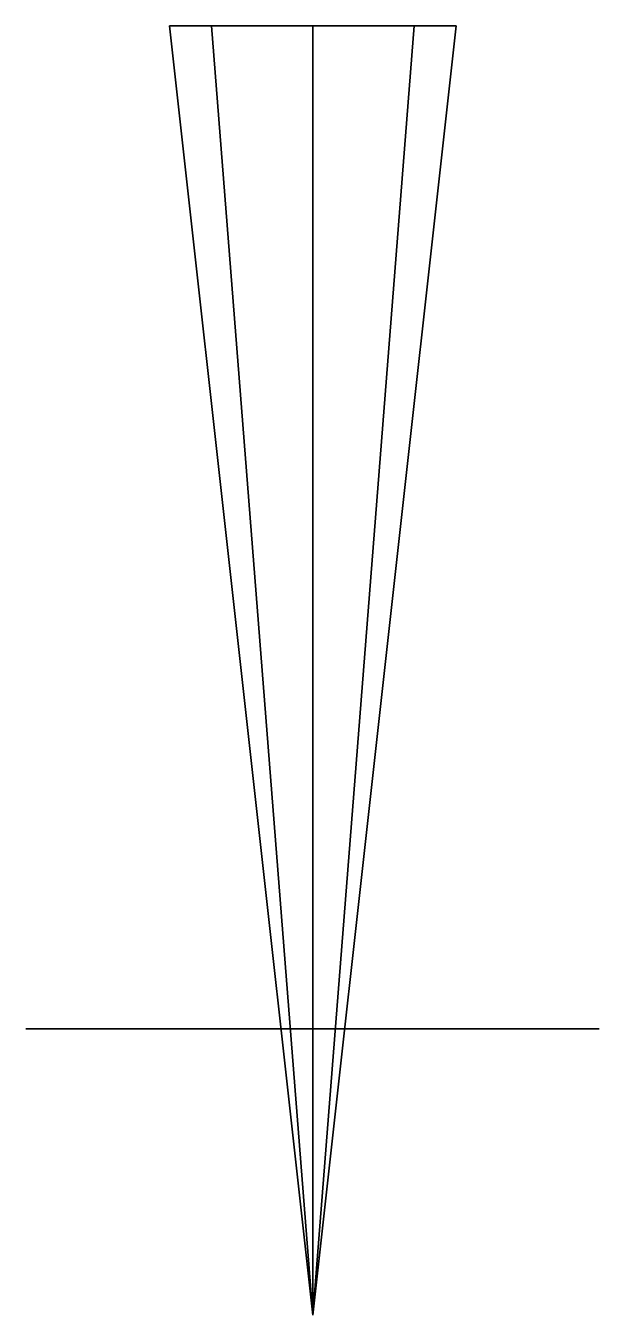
# Model space of a CAD drawing. Extents: x -0.14 to 0.14, y -5.89 to -5.26.
import ezdxf

# ---------------------------------------------------------------- set-up
doc = ezdxf.new("R2010")
doc.units = 0
doc.layers.add('PROP', color=1, linetype='CONTINUOUS')

msp = doc.modelspace()

# ---------------------------------------------------------------- linework, layer by layer
at = {"layer": 'PROP'}
for points in [[(-0.07, -5.26), (-0.0495, -5.26, -0.0495), (0, -5.89)], [(-0.0495, -5.26, 0.0495), (-0.07, -5.26), (0, -5.89)], [(-0.0495, -5.26, -0.0495), (0, -5.26, -0.07), (0, -5.89)], [(0, -5.26, 0.07), (-0.0495, -5.26, 0.0495), (0, -5.89)], [(0, -5.26, -0.07), (0.0495, -5.26, -0.0495), (0, -5.89)], [(0.0495, -5.26, -0.0495), (0.07, -5.26), (0, -5.89)], [(0.07, -5.26), (0.0495, -5.26, 0.0495), (0, -5.89)], [(0.0495, -5.26, 0.0495), (0, -5.26, 0.07), (0, -5.89)], [(-0.01366, -5.75, -0.00366), (-0.00366, -5.75, 0.01366), (-0.07026, -5.75, 0.0983), (-0.14026, -5.75, -0.02294)], [(-0.14026, -5.75, -0.02294), (-0.07026, -5.75, 0.0983), (-0.00366, -5.75, 0.01366), (-0.01366, -5.75, -0.00366)], [(-0.14026, -5.75, -0.02294), (-0.07026, -5.75, 0.0983), (-0.1199, -5.75, 0.09232), (-0.1349, -5.75, 0.06634)], [(-0.1349, -5.75, 0.06634), (-0.1199, -5.75, 0.09232), (-0.07026, -5.75, 0.0983), (-0.14026, -5.75, -0.02294)], [(0.09, -5.75, -0.11), (-0.05, -5.75, -0.11), (-0.01, -5.75, -0.01), (0.01, -5.75, -0.01)], [(0.01, -5.75, -0.01), (-0.01, -5.75, -0.01), (-0.05, -5.75, -0.11), (0.09, -5.75, -0.11)], [(0.09, -5.75, -0.11), (-0.05, -5.75, -0.11), (-0.02, -5.75, -0.15), (0.01, -5.75, -0.15)], [(0.01, -5.75, -0.15), (-0.02, -5.75, -0.15), (-0.05, -5.75, -0.11), (0.09, -5.75, -0.11)], [(0.00366, -5.75, 0.01366), (0.01366, -5.75, -0.00366), (0.12026, -5.75, 0.0117), (0.05026, -5.75, 0.13294)], [(0.05026, -5.75, 0.13294), (0.12026, -5.75, 0.0117), (0.01366, -5.75, -0.00366), (0.00366, -5.75, 0.01366)], [(0.05026, -5.75, 0.13294), (0.12026, -5.75, 0.0117), (0.1399, -5.75, 0.05768), (0.1249, -5.75, 0.08366)], [(0.1249, -5.75, 0.08366), (0.1399, -5.75, 0.05768), (0.12026, -5.75, 0.0117), (0.05026, -5.75, 0.13294)]]:
    msp.add_3dface(points, dxfattribs=at)

doc.saveas('drawing.dxf')
